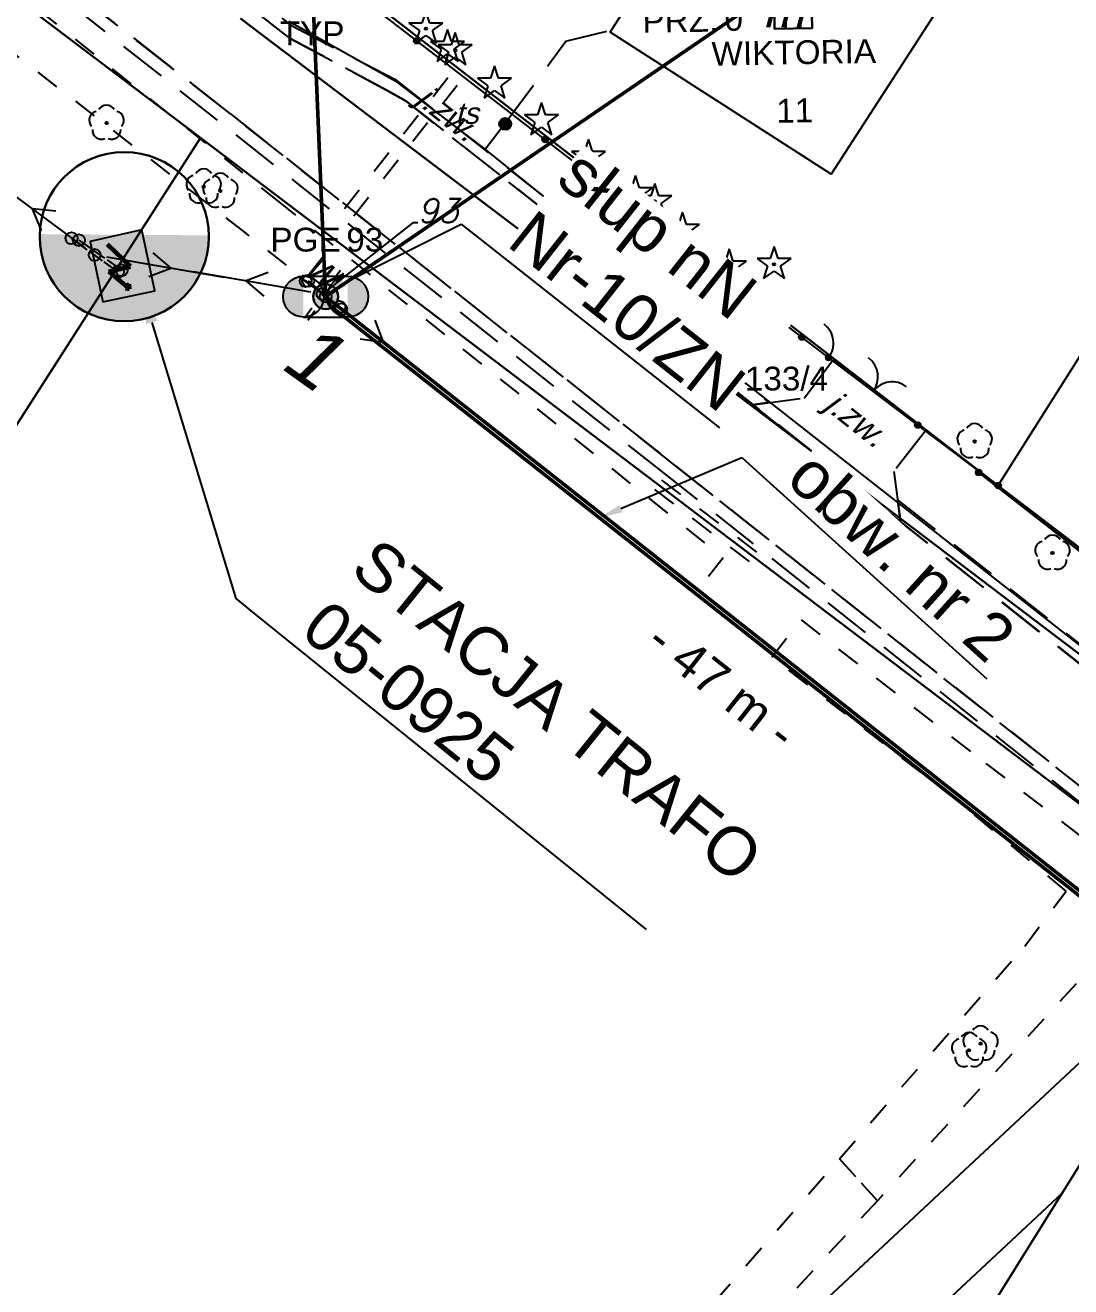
# Model space of a CAD drawing. Header units: metres. Extents: x 7542702 to 7555152, y 5804026 to 5815503.
# Drawn here: x 7547317.5 to 7547361.4, y 5806542.8 to 5806595.7 of the extents above; entities that cross this region are included whole.
import ezdxf
from ezdxf import colors
from ezdxf.entities.mleader import LeaderData, LeaderLine
from ezdxf.enums import TextEntityAlignment as Align
from ezdxf.math import Vec2, Vec3

# ---------------------------------------------------------------- set-up
doc = ezdxf.new("R2010")
doc.units = ezdxf.units.M
for name, pattern in [('4001', [0]), ('4002', [2, 1, -1]), ('4003', [3, 2, -1])]:
    doc.linetypes.add(name, pattern=pattern)
doc.layers.add('!tele', color=30, linetype='Continuous', lineweight=50, plot=False)
doc.layers.add('_arkusze model', color=7, linetype='Continuous', lineweight=50, plot=False)
for name, color, linetype, lineweight in [('!trafo', 6, '4002', 50), ('_KABEL_ABONENCKI_NAPOWIETRZNY', 104, 'Continuous', 50), ('_MM LINIA Sn', 40, 'Continuous', 30), ('_numery slupow etap 4 cz. 2', 7, 'Continuous', 40), ('_PA_OPCJONALNE', 1, 'Continuous', 30), ('_SIEC_NAPOWIETRZNA', 5, 'Continuous', 50), ('_SLUP_DZIERZAWIONY_ENERGETYCZNY', 1, 'Continuous', 30), ('_SLUP_PROJEKTOWANY', 4, 'Continuous', 30), ('_STACJA_TRANSFORMATOROWA', 1, 'Continuous', 30)]:
    doc.layers.add(name, color=color, linetype=linetype, lineweight=lineweight)
for name, color, linetype in [('_MM opisy', 7, 'Continuous'), ('_MM slupy', 5, 'Continuous'), ('_mm trafo', 3, 'Continuous'), ('Budynki', 7, 'Continuous'), ('Drogi', 135, 'Continuous'), ('Dzialki', 165, 'Continuous'), ('Linie_napowietrzne', 184, 'Continuous'), ('makro-numeracja-punktow', 7, 'Continuous'), ('Ogrodzenia', 184, 'Continuous'), ('Projekty', 252, 'Continuous'), ('Roslinnosc', 104, 'Continuous'), ('Uz_Specjalne', 7, 'Continuous'), ('Uz_Telekomunikacja', 252, 'Continuous'), ('Wody', 184, 'Continuous')]:
    doc.layers.add(name, color=color, linetype=linetype)
doc.layers.add('DIM', color=7, linetype='Continuous', plot=False)
doc.styles.add('DYN_DIM', font='arial.ttf')
doc.styles.add('GeodText', font='romans.shx', dxfattribs={"oblique": 14.323945})
doc.styles.get("Standard").update_dxf_attribs({"font": 'arial.ttf'})
doc.dimstyles.new('opis linie', dxfattribs={"dimtxt": 1.5, "dimasz": 0.18, "dimexe": 0.18, "dimexo": 0.0625, "dimgap": 2.5, "dimtad": 4, "dimdec": 0, "dimzin": 0, "dimdsep": 46, "dimtxsty": 'Standard', "dimcen": 0.09, "dimse1": 1, "dimse2": 1, "dimsd1": 1, "dimsd2": 1, "dimclrt": 256, "dimadec": 0, "dimazin": 0, "dimtfac": 1, "dimtdec": 0, "dimtofl": 0, "dimtmove": 0, "dimatfit": 3, "dimfxl": 1, "dimtfill": 1, "dimtolj": 1, "dimtzin": 0, "dimarcsym": 0})
doc.dimstyles.get("Standard").update_dxf_attribs({"dimtxt": 0.18, "dimasz": 0.18, "dimexe": 0.18, "dimexo": 0.0625, "dimgap": 0.09, "dimtad": 0, "dimtih": 1, "dimtoh": 1, "dimdec": 4, "dimzin": 0, "dimdsep": 46, "dimtxsty": 'Standard', "dimcen": 0.09, "dimadec": 0, "dimazin": 0, "dimtfac": 1, "dimtdec": 4, "dimtofl": 0, "dimtmove": 0, "dimatfit": 3, "dimfxl": 1, "dimtolj": 1, "dimtzin": 0, "dimarcsym": 0})

# ---------------------------------------------------------------- blocks, each defined once
blk = doc.blocks.new('1363')
at = {"layer": 'Linie_napowietrzne', "color": 184, "linetype": 'Continuous'}
for p, q in [((0, 1.5), (0, 2.5)), ((-1.5, 0), (-2.5, 0)), ((1.5, 0), (2.5, 0)), ((0, -1.5), (0, -2.5))]:
    blk.add_line(p, q, dxfattribs=at)
blk.add_circle((0, 0), 0.5, dxfattribs=at)
blk = doc.blocks.new('1412')
at = {"layer": 'Roslinnosc', "color": 104, "linetype": 'Continuous'}
for p, q in [((0, 1.5), (-0.33, 0.47)), ((0.33, 0.47), (0, 1.5)), ((-0.33, 0.47), (-1.43, 0.47)), ((-1.43, 0.47), (-0.55, -0.17)), ((1.43, 0.47), (0.33, 0.47)), ((0.55, -0.17), (1.43, 0.47)), ((-0.55, -0.17), (-0.88, -1.21)), ((-0.88, -1.21), (0, -0.57)), ((0, -0.57), (0.88, -1.21)), ((0.88, -1.21), (0.55, -0.17))]:
    blk.add_line(p, q, dxfattribs=at)
blk.add_circle((0, 0), 0.1, dxfattribs=at)
blk = doc.blocks.new('1281')
at = {"layer": 'Ogrodzenia', "color": 184, "linetype": 'Continuous'}
for radius in [0.24, 0.16, 0.08]:
    blk.add_circle((0, 0), radius, dxfattribs=at)
blk = doc.blocks.new('1422')
at = {"layer": 'Roslinnosc', "color": 104, "linetype": 'Continuous'}
blk.add_circle((0, 0), 0.1, dxfattribs=at)
for centre, start, end in [((0, 0.75), 30.19, 149.77), ((-0.71, 0.23), 102.5, 221.75), ((0.71, 0.23), 318.3, 77.49), ((-0.44, -0.61), 174.33, 293.45), ((0.44, -0.61), 246.24, 5.74)]:
    blk.add_arc(centre, 0.75, start, end, dxfattribs=at)
blk = doc.blocks.new('1757')
at = {"layer": 'Uz_Telekomunikacja', "color": 7, "linetype": 'Continuous'}
for radius in [0.5, 0.4, 0.3, 0.2, 0.1]:
    blk.add_circle((0, 0), radius, dxfattribs=at)
blk = doc.blocks.new('2361')
at = {"layer": 'Linie_napowietrzne', "color": 184, "linetype": 'Continuous'}
for p, q in [((0, 0.66), (0, 1)), ((0, 0.33), (0, 0.6)), ((0, 0), (0, 0.3))]:
    blk.add_line(p, q, dxfattribs=at)
blk = doc.blocks.new('1361')
at = {"layer": 'Linie_napowietrzne', "color": 184, "linetype": 'Continuous'}
blk.add_circle((0, 0), 0.5, dxfattribs=at)
blk = doc.blocks.new('2284')
at = {"layer": 'Ogrodzenia', "color": 184, "linetype": 'Continuous'}
blk.add_line((0, 0), (0, 1), dxfattribs=at)
blk = doc.blocks.new('1284')
at = {"layer": 'Ogrodzenia', "color": 184, "linetype": 'Continuous'}
blk.add_arc((0, 2), 2, 270, 0, dxfattribs=at)
blk = doc.blocks.new('2283')
at = {"layer": 'Ogrodzenia', "color": 184, "linetype": 'Continuous'}
blk.add_line((0, 0), (0, 1), dxfattribs=at)
blk = doc.blocks.new('1283')
at = {"layer": 'Ogrodzenia', "color": 184, "linetype": 'Continuous'}
for centre, start, end in [((0, 2), 270, 0), ((0, -2), 0, 90)]:
    blk.add_arc(centre, 2, start, end, dxfattribs=at)
blk = doc.blocks.new('1413')
at = {"layer": 'Roslinnosc', "color": 104, "linetype": 'Continuous'}
for p, q in [((0, 1.5), (-0.33, 0.47)), ((0.33, 0.47), (0, 1.5)), ((-0.33, 0.47), (-1.43, 0.47)), ((-1.43, 0.47), (-0.55, -0.17)), ((1.43, 0.47), (0.33, 0.47)), ((0.55, -0.17), (1.43, 0.47)), ((-0.55, -0.17), (-0.88, -1.21)), ((-0.88, -1.21), (0, -0.57)), ((0, -0.57), (0.88, -1.21)), ((0.88, -1.21), (0.55, -0.17))]:
    blk.add_line(p, q, dxfattribs=at)
blk = doc.blocks.new('1366')
at = {"layer": 'Linie_napowietrzne', "color": 184, "linetype": 'Continuous'}
for p, q in [((0, 1), (0, 11)), ((-1, 4.8), (0, 6.5)), ((1, 4.8), (0, 6.5))]:
    blk.add_line(p, q, dxfattribs=at)
blk = doc.blocks.new('ADRES')
for points in [[(0.788, -2.148), (0.788, -2.148), (0.788, -0.992), (1.24, -0.992), (0, 0), (-1.24, -0.992), (-0.788, -0.992), (-0.788, -2.148), (0.788, -2.148), (0.788, -2.148)], [(-0.308, -2.148), (-0.308, -1.401), (0.308, -1.401), (0.308, -2.148)]]:
    blk.add_lwpolyline(points)
at = {"color": 212, "insert": (-3.147, -0.425), "char_height": 1, "width": 1e-16, "attachment_point": 6}
blk.add_mtext('LOK:  ', dxfattribs=at)
at = {"color": 4, "insert": (-3.147, -1.715), "char_height": 1, "width": 1e-16, "attachment_point": 6}
blk.add_mtext('PRZ: ', dxfattribs=at)
at = {"color": 7}
for tag, flags, p in [('ID_OBSZARU', 13, (29.072, 23.058)), ('WOJEWODZTWO', 13, (23.292, 19.95)), ('POWIAT', 13, (29.072, 18.509)), ('GMINA', 13, (29.072, 16.798)), ('TERC', 13, (29.072, 15.222)), ('SIMC', 13, (29.072, 13.421)), ('ULIC', 13, (29.072, 11.763)), ('SZEROKOSC_GEOGRAFICZNA', 13, (18.709, 10.184)), ('DLUGOSC_GEOGRAFICZNA', 13, (29.072, 8.247)), ('KATEGORIA_STAWKI_JEDNOSTKOWEJ_100', 13, (29.072, 4.774)), ('KWOTA_STAWKI_JEDNOSTKOWEJ_100', 13, (29.072, 2.893)), ('DOFINANSOWANIE_95', 13, (29.072, 0.866)), ('MIEJSCOWOSC', 12, (0, -3.645)), ('ULICA', 12, (0, -4.879)), ('NR_PORZADKOWY', 12, (0, -6.087))]:
    blk.add_attdef(tag, text='', height=1, dxfattribs=dict(at, flags=flags)).set_placement(p, align=Align.CENTER)
at = {"color": 1}
for tag, flags, p in [('ID_PA', 5, (29.072, 21.572)), ('RODZAJ_OBIEKTU', 5, (29.072, 6.626)), ('ZAPAS', 13, (29.072, -2.621))]:
    blk.add_attdef(tag, text='', height=1, dxfattribs=dict(at, flags=flags)).set_placement(p, align=Align.CENTER)
at = {"color": 212, "flags": 12}
blk.add_attdef('LICZBA_LOKALI', text='', height=1, dxfattribs=at).set_placement((-2.883, -0.425), align=Align.MIDDLE_LEFT)
at = {"color": 150, "flags": 12}
for tag, p in [('MUFA', (1.783, -0.925)), ('NUMER_WLOKNA', (1.859, -2.195))]:
    blk.add_attdef(tag, p, '', height=1, dxfattribs=at)
at = {"color": 7, "style": 'DYN_DIM', "flags": 13}
blk.add_attdef('ODC_FUNKCJONALNY', text='', height=1, dxfattribs=at).set_placement((29.072, -1.007), align=Align.CENTER)
at = {"color": 4, "flags": 12}
blk.add_attdef('LICZBA_SED_W_DANYM_PA', text='', height=1, dxfattribs=at).set_placement((-2.883, -1.715), align=Align.MIDDLE_LEFT)
blk = doc.blocks.new('STACJA_TRANSFORMATOROWA')
at = {"layer": '_STACJA_TRANSFORMATOROWA', "ltscale": 0.8}
h = blk.add_hatch(color=256, dxfattribs=at)
h.paths.add_polyline_path([(-3.549, 0.105), (3.55, 0.053, 0.978096)])
h.paths.add_polyline_path([(3.551, 0, 0.003703), (3.55, 0.053), (-3.549, 0.105, 1.014849)])
h.paths.add_polyline_path([(-3.549, 0.105), (3.55, 0.053, 0.978096)])
at = {"layer": '_STACJA_TRANSFORMATOROWA'}
blk.add_circle((0, 0), 3.551, dxfattribs=at)
blk = doc.blocks.new('SLUP_DZIERZAWIONY')
h = blk.add_hatch(color=256)
h.dxf.hatch_style = 1
h.paths.add_polyline_path([(0.527, 0, 1), (-0.527, 0, 1)])
at = {"lineweight": 30}
blk.add_circle((0, 0), 0.527, dxfattribs=at)
at = {"color": 7, "style": 'DYN_DIM', "flags": 13}
blk.add_attdef('ODC_FUNKCJONALNY', text='', height=1, dxfattribs=at).set_placement((0.359, 3.33), align=Align.CENTER)
at = {"color": 7, "flags": 12}
blk.add_attdef('WLASCICIEL', text='', height=1, dxfattribs=at).set_placement((0.631, 1.893), align=Align.RIGHT)
blk.add_attdef('SLUP_NUMER', (0.867, 1.893), '', height=1, dxfattribs=at)
blk.add_attdef('TYP', text='', height=1, dxfattribs=at).set_placement((0, -2.825), align=Align.CENTER)
blk = doc.blocks.new('SLUP_PROJEKTOWANY')
h = blk.add_hatch(color=256)
h.dxf.hatch_style = 1
h.paths.add_polyline_path([(0.527, 0, 1), (-0.527, 0, 1)])
at = {"lineweight": 30}
blk.add_circle((0, 0), 0.527, dxfattribs=at)
at = {"color": 7, "lineweight": -3, "style": 'DYN_DIM', "flags": 13}
blk.add_attdef('ODC_FUNKCJONALNY', text='', height=1, dxfattribs=at).set_placement((0.359, 3.764), align=Align.CENTER)
at = {"color": 7, "flags": 12}
blk.add_attdef('WLASCICIEL', text='', height=1, dxfattribs=at).set_placement((1.263, 2.327), align=Align.RIGHT)
blk.add_attdef('SLUP_NUMER', (1.506, 2.327), '', height=1, dxfattribs=at)
blk.add_attdef('TYP', text='', height=1, dxfattribs=at).set_placement((0, -2.809), align=Align.CENTER)
blk = doc.blocks.new('R')
at = {"layer": '_MM slupy', "transparency": 33554687}
h = blk.add_hatch(color=256, dxfattribs=at)
h.dxf.hatch_style = 1
h.paths.add_polyline_path([(-0.931, -0.857), (-0.931, 0.857, 1)])
h = blk.add_hatch(color=256, dxfattribs=at)
h.dxf.hatch_style = 1
h.paths.add_polyline_path([(0.931, 0.857), (0.931, -0.857, 1)])
at = {"layer": '_MM slupy'}
for points in [[(-0.931, 0.857), (0.931, 0.857)], [(-0.931, -0.857), (0.931, -0.857)]]:
    blk.add_lwpolyline(points, dxfattribs=at)
for centre in [(-0.931, 0), (0.931, 0)]:
    blk.add_circle(centre, 0.857, dxfattribs=at)
blk = doc.blocks.new('trafo')
at = {"layer": '_mm trafo'}
h = blk.add_hatch(color=256, dxfattribs=at)
h.dxf.hatch_style = 1
h.paths.add_polyline_path([(-1.155, 1.017), (-0.522, -1.505), (1.645, -0.962), (1.006, 1.586)])
at = {"layer": '_MM LINIA Sn', "color": 2, "lineweight": 60}
for p, q in [((0.576, 0.024), (-0.43, 0.899)), ((-0.322, -0.231), (0.576, 0.024)), ((0.583, -0.915), (-0.322, -0.231)), ((0.555, -0.72), (0.41, -0.896)), ((0.41, -0.896), (0.583, -0.915)), ((0.583, -0.915), (0.555, -0.72))]:
    blk.add_line(p, q, dxfattribs=at)
at = {"layer": '_mm trafo', "flags": 128}
blk.add_lwpolyline([(-0.517, -1.524), (1.645, -0.962), (0.984, 1.58), (-1.172, 0.992), (-0.517, -1.524)], close=True, dxfattribs=at)
blk = doc.blocks.new('*D209')
at = {"layer": 'Defpoints', "color": 0}
for p in [(7547330.454, 5806585.029), (7547329.99, 5806584.44), (7547366.683, 5806555.52)]:
    blk.add_point(p, dxfattribs=at)
at = {"layer": 'DIM', "insert": (7547346.789, 5806568.017), "char_height": 1.5, "attachment_point": 5, "rotation": 321.7566, "bg_fill": 3, "box_fill_scale": 1.1, "bg_fill_color": 9, "bg_fill_true_color": 13158600, "bg_fill_transparency": 0}
blk.add_mtext('\\A1;- 47 m -', dxfattribs=at)

msp = doc.modelspace()

# ---------------------------------------------------------------- linework, layer by layer
at = {"layer": '!tele'}
msp.add_lwpolyline([(7547329.99, 5806584.44), (7547366.683, 5806555.52), (7547406.65, 5806523.82), (7547442.577, 5806495.393), (7547480.32, 5806465.409), (7547517.72, 5806435.85), (7547554.04, 5806407.49), (7547592.17, 5806377.21), (7547620.46, 5806353.86), (7547667.01, 5806318.24), (7547708.5, 5806290.04), (7547744.299, 5806267.03)], dxfattribs=at)
at = {"layer": '_KABEL_ABONENCKI_NAPOWIETRZNY'}
msp.add_lwpolyline([(7547349.72, 5806597.727), (7547330.12, 5806584.33), (7547330.289, 5806583.963), (7547366.275, 5806555.63), (7547366.683, 5806555.52)], dxfattribs=at)
at = {"layer": '_SIEC_NAPOWIETRZNA', "elevation": 133.31}
msp.add_lwpolyline([(7547289.329, 5806609.102), (7547329.552, 5806597.691), (7547330.12, 5806584.33)], dxfattribs=at)
at = {"layer": '_SIEC_NAPOWIETRZNA'}
msp.add_lwpolyline([(7547480.32, 5806465.409), (7547442.577, 5806495.393), (7547406.65, 5806523.82), (7547366.683, 5806555.52), (7547330.186, 5806584.285)], dxfattribs=at)
at = {"layer": 'Budynki', "color": 7, "linetype": '4001'}
msp.add_polyline3d([(7547347.12, 5806603.31, 0), (7547356.44, 5806597.36, 0), (7547351.35, 5806589.47, 0), (7547342.06, 5806595.43, 0), (7547347.12, 5806603.31, 0)], dxfattribs=at)
at = {"layer": 'Drogi', "color": 8, "linetype": '4003'}
for p, q in [((7547318.9, 5806603.5), (7547328.68, 5806595.71)), ((7547318.9, 5806603.5), (7547328.68, 5806595.71)), ((7547328.63, 5806595.17), (7547319.01, 5806602.62)), ((7547319.01, 5806602.62), (7547328.63, 5806595.17)), ((7547328.63, 5806595.17), (7547319.01, 5806602.62)), ((7547319.01, 5806602.62), (7547328.63, 5806595.17)), ((7547314.96, 5806600.74), (7547326.12, 5806592)), ((7547326.12, 5806592), (7547314.96, 5806600.74)), ((7547314.96, 5806600.74), (7547326.12, 5806592)), ((7547326.12, 5806592), (7547314.96, 5806600.74)), ((7547344.41, 5806576.86), (7547314.58, 5806600.42)), ((7547344.41, 5806576.86), (7547314.58, 5806600.42)), ((7547328.68, 5806595.71), (7547333.03, 5806593.46)), ((7547328.68, 5806595.71), (7547333.03, 5806593.46)), ((7547332.71, 5806592.98), (7547328.63, 5806595.17)), ((7547328.63, 5806595.17), (7547332.71, 5806592.98)), ((7547332.71, 5806592.98), (7547328.63, 5806595.17)), ((7547328.63, 5806595.17), (7547332.71, 5806592.98)), ((7547333.03, 5806593.46), (7547343.21, 5806585.42)), ((7547333.03, 5806593.46), (7547343.21, 5806585.42)), ((7547333.5, 5806592.54), (7547332.71, 5806592.98)), ((7547332.71, 5806592.98), (7547333.5, 5806592.54)), ((7547333.5, 5806592.54), (7547332.71, 5806592.98)), ((7547332.71, 5806592.98), (7547333.5, 5806592.54)), ((7547341.73, 5806586.04), (7547333.5, 5806592.54)), ((7547333.5, 5806592.54), (7547341.73, 5806586.04)), ((7547341.73, 5806586.04), (7547333.5, 5806592.54)), ((7547333.5, 5806592.54), (7547341.73, 5806586.04)), ((7547326.12, 5806592), (7547344.81, 5806577.23, 132.77)), ((7547344.81, 5806577.23, 132.77), (7547326.12, 5806592)), ((7547326.12, 5806592), (7547344.81, 5806577.23, 132.77)), ((7547344.81, 5806577.23, 132.77), (7547326.12, 5806592)), ((7547343.05, 5806584.84), (7547341.73, 5806586.04)), ((7547341.73, 5806586.04), (7547343.05, 5806584.84)), ((7547343.05, 5806584.84), (7547341.73, 5806586.04)), ((7547341.73, 5806586.04), (7547343.05, 5806584.84)), ((7547343.21, 5806585.42), (7547346.21, 5806581.94)), ((7547343.21, 5806585.42), (7547346.21, 5806581.94)), ((7547345.21, 5806582.29), (7547343.05, 5806584.84)), ((7547343.05, 5806584.84), (7547345.21, 5806582.29)), ((7547345.21, 5806582.29), (7547343.05, 5806584.84)), ((7547343.05, 5806584.84), (7547345.21, 5806582.29)), ((7547345.82, 5806581.66, 132.76), (7547345.21, 5806582.29)), ((7547345.21, 5806582.29), (7547345.82, 5806581.66, 132.76)), ((7547345.82, 5806581.66, 132.76), (7547345.21, 5806582.29)), ((7547345.21, 5806582.29), (7547345.82, 5806581.66, 132.76)), ((7547346.77, 5806580.82), (7547345.82, 5806581.66, 132.76)), ((7547345.82, 5806581.66, 132.76), (7547346.77, 5806580.82)), ((7547346.77, 5806580.82), (7547345.82, 5806581.66, 132.76)), ((7547345.82, 5806581.66, 132.76), (7547346.77, 5806580.82)), ((7547346.21, 5806581.94), (7547348.73, 5806579.88)), ((7547346.21, 5806581.94), (7547348.73, 5806579.88)), ((7547350.21, 5806580.07), (7547351.42, 5806581.68)), ((7547351.42, 5806581.68), (7547355.31, 5806578.7)), ((7547348.06, 5806579.79), (7547346.77, 5806580.82)), ((7547346.77, 5806580.82), (7547376.54, 5806557.22)), ((7547348.06, 5806579.79), (7547346.77, 5806580.82)), ((7547346.77, 5806580.82), (7547376.54, 5806557.22)), ((7547348.06, 5806579.79), (7547350.21, 5806580.07)), ((7547348.73, 5806579.88), (7547348.06, 5806579.79)), ((7547348.73, 5806579.88), (7547348.06, 5806579.79)), ((7547354.26, 5806574.88), (7547348.06, 5806579.79)), ((7547355.31, 5806578.7), (7547353.98, 5806576.99)), ((7547421.02, 5806516.26), (7547344.41, 5806576.86)), ((7547421.02, 5806516.26), (7547344.41, 5806576.86)), ((7547344.81, 5806577.23, 132.77), (7547374.11, 5806554.03)), ((7547374.11, 5806554.03), (7547344.81, 5806577.23, 132.77)), ((7547344.81, 5806577.23, 132.77), (7547374.11, 5806554.03)), ((7547374.11, 5806554.03), (7547344.81, 5806577.23, 132.77)), ((7547353.98, 5806576.99), (7547354.26, 5806574.88)), ((7547354.26, 5806574.88), (7547354.14, 5806575.79)), ((7547354.14, 5806575.79), (7547370.41, 5806562.93)), ((7547376.54, 5806557.22), (7547354.26, 5806574.88))]:
    msp.add_line(p, q, dxfattribs=at)
at = {"layer": 'Dzialki'}
for p, q in [((7547281.83, 5806623.6), (7547324.87, 5806590.99)), ((7547324.87, 5806590.99), (7547281.83, 5806623.6)), ((7547281.83, 5806623.6), (7547324.87, 5806590.99)), ((7547324.87, 5806590.99), (7547281.83, 5806623.6)), ((7547372.66, 5806565.33), (7547328.67, 5806599.34)), ((7547328.67, 5806599.34), (7547372.66, 5806565.33)), ((7547326.55, 5806596), (7547370.86, 5806562.44)), ((7547370.86, 5806562.44), (7547326.55, 5806596)), ((7547326.55, 5806596), (7547370.86, 5806562.44)), ((7547324.87, 5806590.99), (7547291.26, 5806538.62)), ((7547291.26, 5806538.62), (7547324.87, 5806590.99)), ((7547324.87, 5806590.99), (7547291.26, 5806538.62)), ((7547324.87, 5806590.99), (7547368.19, 5806558.17)), ((7547368.19, 5806558.17), (7547324.87, 5806590.99)), ((7547368.19, 5806558.17), (7547324.87, 5806590.99)), ((7547368.19, 5806558.17), (7547322.08, 5806515.12)), ((7547322.08, 5806515.12), (7547368.19, 5806558.17)), ((7547361.04, 5806546.7), (7547368.19, 5806558.17)), ((7547368.19, 5806558.17), (7547361.04, 5806546.7)), ((7547324.47, 5806512.56), (7547361.04, 5806546.7)), ((7547361.04, 5806546.7), (7547324.47, 5806512.56)), ((7547361.04, 5806546.7), (7547333.56, 5806502.67)), ((7547333.56, 5806502.67), (7547361.04, 5806546.7))]:
    msp.add_line(p, q, dxfattribs=at)
at = {"layer": 'Ogrodzenia', "color": 184, "linetype": '4001'}
for p, q in [((7547350.11, 5806582.63), (7547328.56, 5806599.22)), ((7547358.36, 5806576.4), (7547372.84, 5806599.33)), ((7547351.24, 5806581.77), (7547350.11, 5806582.63)), ((7547354.98, 5806578.94), (7547351.24, 5806581.77)), ((7547358.36, 5806576.4), (7547354.98, 5806578.94)), ((7547372.58, 5806565.22, 132.03), (7547357.54, 5806576.95)), ((7547372.66, 5806565.51), (7547358.36, 5806576.4))]:
    msp.add_line(p, q, dxfattribs=at)
at = {"layer": 'Projekty', "linetype": '4003'}
for p, q in [((7547340.21, 5806595.05), (7547341.92, 5806595.48)), ((7547337.65, 5806591.6, 131.77), (7547340.21, 5806595.05))]:
    msp.add_line(p, q, dxfattribs=at)
at = {"layer": 'Uz_Specjalne', "color": 7, "linetype": '4002'}
for p, q in [((7547330.914, 5806588.025), (7547335.604, 5806593.975)), ((7547331.306, 5806587.715), (7547335.996, 5806593.665)), ((7547347.919, 5806573.211), (7547343.139, 5806576.841)), ((7547348.221, 5806573.609), (7547343.441, 5806577.239))]:
    msp.add_line(p, q, dxfattribs=at)
at = {"layer": 'Uz_Telekomunikacja', "linetype": '4001'}
for p, q in [((7547333.17, 5806593.3), (7547328.57, 5806595.88)), ((7547333.17, 5806593.3), (7547328.57, 5806595.88)), ((7547336.82, 5806590.52), (7547333.17, 5806593.3)), ((7547336.82, 5806590.52), (7547333.17, 5806593.3)), ((7547336.82, 5806590.52, 131.97), (7547337.65, 5806591.6, 131.77)), ((7547342.75, 5806585.74), (7547336.82, 5806590.52)), ((7547342.75, 5806585.74), (7547336.82, 5806590.52)), ((7547345.83, 5806582.21), (7547342.75, 5806585.74)), ((7547345.83, 5806582.21), (7547342.75, 5806585.74)), ((7547370.08, 5806563.19), (7547345.83, 5806582.21)), ((7547370.08, 5806563.19), (7547345.83, 5806582.21))]:
    msp.add_line(p, q, dxfattribs=at)
at = {"layer": 'Wody', "color": 184, "linetype": '4002'}
for points in [[(7547314.91, 5806598.88, 133), (7547328.08, 5806588.37, 132.9), (7547346.81, 5806573.37, 132.5), (7547345.73, 5806572, 132.4), (7547326.74, 5806587.02, 132.7), (7547313.44, 5806597.32, 132.9), (7547314.91, 5806598.88, 133)], [(7547314.91, 5806598.88, 133), (7547328.08, 5806588.37, 132.9), (7547346.81, 5806573.37, 132.5), (7547345.73, 5806572, 132.4), (7547326.74, 5806587.02, 132.7), (7547313.44, 5806597.32, 132.9), (7547314.91, 5806598.88, 133)], [(7547353.29, 5806546.38, 132.1), (7547351.69, 5806548.14, 132.24), (7547359.48, 5806557.07, 132), (7547361.21, 5806559.38, 0), (7547356.69, 5806563.14, 132.1), (7547348.86, 5806569.2, 132.4), (7547350.08, 5806570.76, 132.5), (7547357.84, 5806564.74, 132.4), (7547366.67, 5806557.96, 132.5), (7547365.51, 5806556.4, 132.2), (7547363.94, 5806557.69, 0), (7547361.63, 5806555.48, 132), (7547353.29, 5806546.38, 132.1)], [(7547334.59, 5806528.59, 132.37), (7547351.69, 5806548.14, 132.24), (7547353.29, 5806546.38, 132.1), (7547335, 5806526.57, 132.37), (7547334.59, 5806528.59, 132.37)], [(7547334.59, 5806528.59, 132.37), (7547351.69, 5806548.14, 132.24), (7547353.29, 5806546.38, 132.1), (7547335, 5806526.57, 132.37), (7547334.59, 5806528.59, 132.37)]]:
    msp.add_polyline3d(points, dxfattribs=at)

# ---------------------------------------------------------------- block references
at = {"layer": '_arkusze model', "rotation": 357.3066721443945}
msp.add_blockref('trafo', (7547321.35, 5806585.605), dxfattribs=at)
at = {"layer": '_PA_OPCJONALNE'}
ref = msp.add_blockref('ADRES', (7547349.72, 5806597.727), dxfattribs=dict(at, rotation=1))
ref.add_attrib('MIEJSCOWOSC', 'WIKTORIA', dxfattribs={"layer": '0', "color": 7, "height": 1, "rotation": 1, "flags": 12}).set_placement((7547349.784, 5806594.083), align=Align.CENTER)
ref.add_attrib('NR_PORZADKOWY', '11', dxfattribs={"layer": '0', "color": 7, "height": 1, "rotation": 1, "flags": 12}).set_placement((7547349.826, 5806591.641), align=Align.CENTER)
ref.add_attrib('LICZBA_LOKALI', '1', (7547346.853, 5806596.771), dxfattribs={"layer": '0', "color": 212, "height": 1, "rotation": 1, "flags": 12})
ref.add_attrib('LICZBA_SED_W_DANYM_PA', '0', (7547346.876, 5806595.482), dxfattribs={"layer": '0', "color": 4, "height": 1, "rotation": 1, "flags": 12})
at = {"layer": '_SLUP_DZIERZAWIONY_ENERGETYCZNY'}
msp.add_blockref('SLUP_DZIERZAWIONY', (7547330.12, 5806584.33), dxfattribs=at).add_auto_attribs({'WLASCICIEL': 'PGE', 'SLUP_NUMER': '93'})
at = {"layer": '_SLUP_PROJEKTOWANY'}
msp.add_blockref('SLUP_PROJEKTOWANY', (7547329.552, 5806597.691, 133.31), dxfattribs=at).add_auto_attribs({'WLASCICIEL': 'PROJ', 'SLUP_NUMER': '3', 'TYP': 'TYP'})
at = {"layer": '_STACJA_TRANSFORMATOROWA'}
msp.add_blockref('STACJA_TRANSFORMATOROWA', (7547321.663, 5806586.849), dxfattribs=at)
at = {"layer": 'Linie_napowietrzne', "color": 184}
for name, p, xscale, yscale, zscale, rotation in [('1366', (7547320.42, 5806586.08), 0.5, 0.5, 0.5, 53.41468200000003), ('1366', (7547320.42, 5806586.08), 0.5, 0.5, 0.5, 53.41468200000003), ('1366', (7547320.42, 5806586.08), 0.5, 0.5, 0.5, 53.41468200000003), ('1366', (7547320.42, 5806586.08), 0.5, 0.5, 0.5, 53.41468200000003), ('1361', (7547320.42, 5806586.08), 0.5, 0.5, 0.5, 233.414682), ('1361', (7547320.42, 5806586.08), 0.5, 0.5, 0.5, 233.414682), ('1361', (7547320.42, 5806586.08), 0.5, 0.5, 0.5, 233.414682), ('1361', (7547320.42, 5806586.08), 0.5, 0.5, 0.5, 233.414682), ('1361', (7547320.42, 5806586.08), 0.4999999999999996, 0.4999999999999996, 0.4999999999999996, 260.275745), ('1361', (7547320.42, 5806586.08), 0.4999999999999993, 0.4999999999999993, 0.4999999999999993, 260.275745), ('1366', (7547320.42, 5806586.08), 0.4999999999999996, 0.4999999999999996, 0.4999999999999996, 260.275745), ('1366', (7547320.42, 5806586.08), 0.4999999999999993, 0.4999999999999993, 0.4999999999999993, 260.275745), ('1366', (7547329.99, 5806584.44), 0.5, 0.5, 0.5, 80.27574499999996), ('1366', (7547329.99, 5806584.44), 0.5, 0.5, 0.5, 80.27574499999996), ('1363', (7547329.99, 5806584.44), 0.5, 0.5, 0.5, 323.125478), ('1363', (7547329.99, 5806584.44), 0.5, 0.5, 0.5, 323.125478), ('1363', (7547330.12, 5806584.33), 0.5, 0.5, 0.5, 323.125478), ('1363', (7547330.12, 5806584.33), 0.5, 0.5, 0.5, 323.125478), ('1361', (7547329.99, 5806584.44), 0.5, 0.5, 0.5, 231.69512), ('1361', (7547329.99, 5806584.44), 0.5, 0.5, 0.5, 231.69512), ('1361', (7547329.99, 5806584.44), 0.4999999999999996, 0.4999999999999996, 0.4999999999999996, 260.275745), ('1361', (7547329.99, 5806584.44), 0.4999999999999993, 0.4999999999999993, 0.4999999999999993, 260.275745), ('1366', (7547329.99, 5806584.44), 0.5, 0.5, 0.5, 231.69512), ('1366', (7547329.99, 5806584.44), 0.5, 0.5, 0.5, 231.69512)]:
    msp.add_blockref(name, p, dxfattribs=dict(at, xscale=xscale, yscale=yscale, zscale=zscale, rotation=rotation))
at = {"layer": 'Linie_napowietrzne', "color": 184, "xscale": 0.5, "yscale": 0.5, "zscale": 0.5}
for p in [(7547319.45, 5806586.78), (7547319.45, 5806586.78), (7547319.76, 5806586.7), (7547319.76, 5806586.7), (7547321.4, 5806585.37), (7547321.4, 5806585.37), (7547321.55, 5806585.44), (7547321.55, 5806585.44), (7547329.28, 5806584.98), (7547329.28, 5806584.98), (7547329.39, 5806584.99), (7547329.39, 5806584.99), (7547329.99, 5806584.44), (7547329.99, 5806584.44), (7547330.7, 5806583.9), (7547330.7, 5806583.9), (7547330.77, 5806583.8), (7547330.77, 5806583.8)]:
    msp.add_blockref('1361', p, dxfattribs=at)
at = {"layer": 'Linie_napowietrzne', "color": 184, "xscale": 0.5}
for p, yscale, rotation in [((7547321.4, 5806585.37, 133.1), 2.406367, 54.13017600000001), ((7547321.4, 5806585.37, 133.1), 2.406367, 54.13017600000001), ((7547319.76, 5806586.7), 2.188995, 234.857879), ((7547319.76, 5806586.7), 2.188995, 234.857879), ((7547330.7, 5806583.9, 132.7), 1.78404, 52.74471099999999), ((7547330.7, 5806583.9, 132.7), 1.78404, 52.74471099999999), ((7547329.39, 5806584.99), 1.822224, 229.228183), ((7547329.39, 5806584.99), 1.822224, 229.228183)]:
    msp.add_blockref('2361', p, dxfattribs=dict(at, yscale=yscale, rotation=rotation))
at = {"layer": 'Ogrodzenia', "color": 184, "xscale": 0.5, "yscale": 0.5, "zscale": 0.5}
for p in [(7547333.947, 5806595.072), (7547339.335, 5806590.925), (7547344.723, 5806586.777), (7547350.11, 5806582.63), (7547350.11, 5806582.63), (7547351.24, 5806581.77), (7547351.24, 5806581.77), (7547354.98, 5806578.94), (7547354.98, 5806578.94), (7547357.54, 5806576.95), (7547358.36, 5806576.4), (7547358.36, 5806576.4), (7547358.36, 5806576.4)]:
    msp.add_blockref('1281', p, dxfattribs=at)
for name, p, rotation in [('1284', (7547351.24, 5806581.77), 52.72661799999997), ('1283', (7547353.11, 5806580.355), 52.88577199999998)]:
    msp.add_blockref(name, p, dxfattribs=dict(at, rotation=rotation))
at = {"layer": 'Ogrodzenia', "color": 184, "xscale": 0.5}
for name, p, yscale, rotation in [('2284', (7547351.24, 5806581.77), 1.420035, 52.72661799999997), ('2283', (7547354.98, 5806578.94), 4.690043, 52.88577199999998)]:
    msp.add_blockref(name, p, dxfattribs=dict(at, yscale=yscale, rotation=rotation))
at = {"layer": 'Roslinnosc', "color": 104, "xscale": 0.5, "yscale": 0.5, "zscale": 0.5}
for name, p in [('1412', (7547334.33, 5806595.58)), ('1413', (7547335.24, 5806594.8)), ('1412', (7547335.56, 5806594.67)), ('1413', (7547337.21, 5806593.27)), ('1422', (7547320.92, 5806591.62)), ('1413', (7547339.18, 5806591.73)), ('1413', (7547341.16, 5806590.19)), ('1422', (7547325, 5806588.94)), ('1422', (7547325.7, 5806588.76)), ('1413', (7547343.13, 5806588.66)), ('1412', (7547343.94, 5806588.33)), ('1413', (7547345.1, 5806587.12)), ('1412', (7547347.07, 5806585.58, 133.73)), ('1412', (7547348.95, 5806585.69)), ('1422', (7547357.37, 5806578.25)), ('1422', (7547360.64, 5806573.57)), ('1422', (7547357.14, 5806552.69)), ('1422', (7547357.62, 5806552.97))]:
    msp.add_blockref(name, p, dxfattribs=at)
at = {"layer": 'Uz_Telekomunikacja', "xscale": 0.5, "yscale": 0.5, "zscale": 0.5}
msp.add_blockref('1757', (7547337.66, 5806591.58), dxfattribs=at)

# ---------------------------------------------------------------- texts
at = {"layer": 'Budynki', "color": 7, "oblique": 15}
msp.add_text('m', height=1.5, rotation=359.97, dxfattribs=at).set_placement((7547348.466, 5806595.64))
at = {"layer": 'Drogi', "color": 8, "oblique": 15}
for rotation, p in [(321.6986, (7547333.832, 5806592.502)), (321.6986, (7547333.832, 5806592.502)), (321.5892, (7547350.992, 5806579.671))]:
    msp.add_text('j.zw. ', height=1, rotation=rotation, dxfattribs=at).set_placement(p)
at = {"layer": 'Dzialki'}
msp.add_text('133/4', height=1, dxfattribs=at).set_placement((7547347.723, 5806580.39))
at = {"layer": 'makro-numeracja-punktow', "color": 6, "insert": (7547333.99, 5806587.44), "char_height": 1, "attachment_point": 7, "line_spacing_factor": 0.8, "style": 'GeodText'}
msp.add_mtext('93', dxfattribs=at)
at = {"layer": 'Uz_Specjalne', "color": 7, "oblique": 15}
msp.add_text('ts', height=0.9, rotation=359.97, dxfattribs=at).set_placement((7547335.555, 5806591.581))
at = {"layer": 'Wody', "color": 184, "oblique": 15}
msp.add_text('w.', height=1.25, rotation=321.658, dxfattribs=at).set_placement((7547329.159, 5806585.407))
msp.add_text('w.', height=1.25, rotation=321.658, dxfattribs=at).set_placement((7547329.159, 5806585.407))

# ---------------------------------------------------------------- leaders
at = {"layer": 'makro-numeracja-punktow', "color": 6, "has_arrowhead": 0, "annotation_type": 0, "has_hookline": 1, "hookline_direction": 0, "text_width": 1.743}
msp.add_leader([(7547329.99, 5806584.44), (7547333.81, 5806587.44), (7547333.99, 5806587.44)], dimstyle='Standard', dxfattribs=at)

# ---------------------------------------------------------------- next in the draw order: leaders
at = {"layer": '_MM opisy'}
ml = msp.add_multileader_mtext('Standard', dxfattribs=at)
ml.set_content('\\pxql;słup nN\\PNr-10/ZN', color=256)
ml.set_leader_properties()
ml.build(insert=Vec2(0, 0))
ml.multileader.update_dxf_attribs({"has_text_frame": 1, "text_left_attachment_type": 5, "text_right_attachment_type": 5, "dogleg_length": 1, "arrow_head_size": 1})
ctx = ml.context
ctx.base_point, ctx.char_height, ctx.arrow_head_size, ctx.landing_gap_size, ctx.plane_origin, ctx.plane_x_axis, ctx.plane_y_axis = Vec3(7547336.591, 5806586.751), 2, 1, 1, Vec3(7547330.46, 5806582.261), Vec3(0.785388, -0.619003), Vec3(0.619003, 0.785388)
ctx.left_attachment, ctx.right_attachment = 5, 5
notes = []
notes.append((ctx, [(0, (1, 1, 0), (7547335.806, 5806587.37), (0.785388, -0.619003), 1, [(0, [(7547329.99, 5806584.44), (7547335.806, 5806587.37)], 0, [])])]))
ctx.mtext.insert, ctx.mtext.text_direction, ctx.mtext.flow_direction = Vec3(7547340.968, 5806590.689), Vec3(0.785388, -0.619003), 5
ctx.mtext.has_bg_fill, ctx.mtext.bg_color, ctx.mtext.bg_scale_factor, ctx.mtext.bg_transparency, ctx.mtext.use_window_bg_color = 1, -1023410175, 1, 0, 1
for ctx, leaders in notes:
    for number, flags, end, landing, length, lines in leaders:
        leader = LeaderData()
        leader.index, (leader.has_last_leader_line, leader.has_dogleg_vector, leader.attachment_direction) = number, flags
        leader.last_leader_point, leader.dogleg_vector, leader.dogleg_length = Vec3(end), Vec3(landing), length
        for number, points, colour, breaks in lines:
            line = LeaderLine()
            line.index, line.vertices, line.color, line.breaks = number, Vec3.list(points), colors.encode_raw_color(colour), breaks
            leader.lines.append(line)
        ctx.leaders.append(leader)

# ---------------------------------------------------------------- next in the draw order: block references
at = {"layer": '!trafo'}
msp.add_blockref('R', (7547330.12, 5806584.33), dxfattribs=at)

# ---------------------------------------------------------------- next in the draw order: leaders
at = {"layer": '_mm trafo', "color": 3}
ml = msp.add_multileader_mtext('Standard', dxfattribs=at)
ml.set_content('STACJA TRAFO\\P05-0925', color=3)
ml.set_leader_properties()
ml.build(insert=Vec2(0, 0))
ml.multileader.update_dxf_attribs({"has_text_frame": 1, "text_left_attachment_type": 5, "text_right_attachment_type": 5, "dogleg_length": 1, "arrow_head_size": 1.5})
ctx = ml.context
ctx.base_point, ctx.char_height, ctx.arrow_head_size, ctx.plane_origin, ctx.plane_x_axis, ctx.plane_y_axis = Vec3(7547327.123, 5806571.034), 2, 1.5, Vec3(7547305.187, 5806558.918), Vec3(0.778599, -0.627521), Vec3(0.627521, 0.778599)
ctx.left_attachment, ctx.right_attachment, ctx.attachment_type = 5, 5, 2
notes = []
notes.append((ctx, [(0, (1, 1, 0), (7547326.344, 5806571.662), (0.778599, -0.627521), 1, [(0, [(7547322.381, 5806584.686)], 0, [])])]))
ctx.mtext.insert, ctx.mtext.text_direction, ctx.mtext.rotation, ctx.mtext.flow_direction = Vec3(7547332.331, 5806574.309), Vec3(0.778599, -0.627521), 6.129723, 5
ctx.mtext.has_bg_fill, ctx.mtext.bg_color, ctx.mtext.bg_scale_factor, ctx.mtext.bg_transparency, ctx.mtext.use_window_bg_color = 1, -1073741824, 1, 0, 1
for ctx, leaders in notes:
    for number, flags, end, landing, length, lines in leaders:
        leader = LeaderData()
        leader.index, (leader.has_last_leader_line, leader.has_dogleg_vector, leader.attachment_direction) = number, flags
        leader.last_leader_point, leader.dogleg_vector, leader.dogleg_length = Vec3(end), Vec3(landing), length
        for number, points, colour, breaks in lines:
            line = LeaderLine()
            line.index, line.vertices, line.color, line.breaks = number, Vec3.list(points), colors.encode_raw_color(colour), breaks
            leader.lines.append(line)
        ctx.leaders.append(leader)

# ---------------------------------------------------------------- next in the draw order: dimensions: what is measured, and where the dimension line sits
at = {"layer": 'DIM'}
dim = msp.add_aligned_dim(p1=(7547366.683, 5806555.52), p2=(7547329.99, 5806584.44), distance=-0.75, dimstyle='opis linie', override={"dimpost": '- <> m -'}, dxfattribs=at)
dim.commit()
dim.dimension.update_dxf_attribs({"geometry": '*D209', "text_midpoint": (7547346.789, 5806568.017)})

# ---------------------------------------------------------------- next in the draw order: texts
at = {"layer": '_numery slupow etap 4 cz. 2', "oblique": 10}
msp.add_text('1', height=2.5, rotation=324.4981, dxfattribs=at).set_placement((7547328.129, 5806581.398))

# ---------------------------------------------------------------- next in the draw order: leaders
at = {"layer": '_MM opisy', "color": 1}
ml = msp.add_multileader_mtext('Standard', dxfattribs=at)
ml.set_content('\\pxql;obw. nr 2', color=1)
ml.set_leader_properties()
ml.build(insert=Vec2(0, 0))
ml.multileader.update_dxf_attribs({"has_text_frame": 1, "text_left_attachment_type": 5, "text_right_attachment_type": 5, "dogleg_length": 1, "arrow_head_size": 1})
ctx = ml.context
ctx.base_point, ctx.char_height, ctx.arrow_head_size, ctx.landing_gap_size, ctx.plane_origin, ctx.plane_x_axis, ctx.plane_y_axis = Vec3(7547348.34, 5806576.904), 2, 1, 1, Vec3(7547341.921, 5806572.837), Vec3(0.742064, -0.670329), Vec3(0.670329, 0.742064)
ctx.left_attachment, ctx.right_attachment = 5, 5
notes = []
notes.append((ctx, [(0, (1, 1, 0), (7547347.598, 5806577.575), (0.742064, -0.670329), 1, [(0, [(7547341.598, 5806575.042), (7547347.598, 5806577.575)], 0, [])])]))
ctx.mtext.insert, ctx.mtext.text_direction, ctx.mtext.flow_direction = Vec3(7547350.719, 5806578.047), Vec3(0.742064, -0.670329), 5
ctx.mtext.has_bg_fill, ctx.mtext.bg_color, ctx.mtext.bg_scale_factor, ctx.mtext.bg_transparency, ctx.mtext.use_window_bg_color = 1, -1023410175, 1, 0, 1
for ctx, leaders in notes:
    for number, flags, end, landing, length, lines in leaders:
        leader = LeaderData()
        leader.index, (leader.has_last_leader_line, leader.has_dogleg_vector, leader.attachment_direction) = number, flags
        leader.last_leader_point, leader.dogleg_vector, leader.dogleg_length = Vec3(end), Vec3(landing), length
        for number, points, colour, breaks in lines:
            line = LeaderLine()
            line.index, line.vertices, line.color, line.breaks = number, Vec3.list(points), colors.encode_raw_color(colour), breaks
            leader.lines.append(line)
        ctx.leaders.append(leader)

doc.saveas('drawing.dxf')
